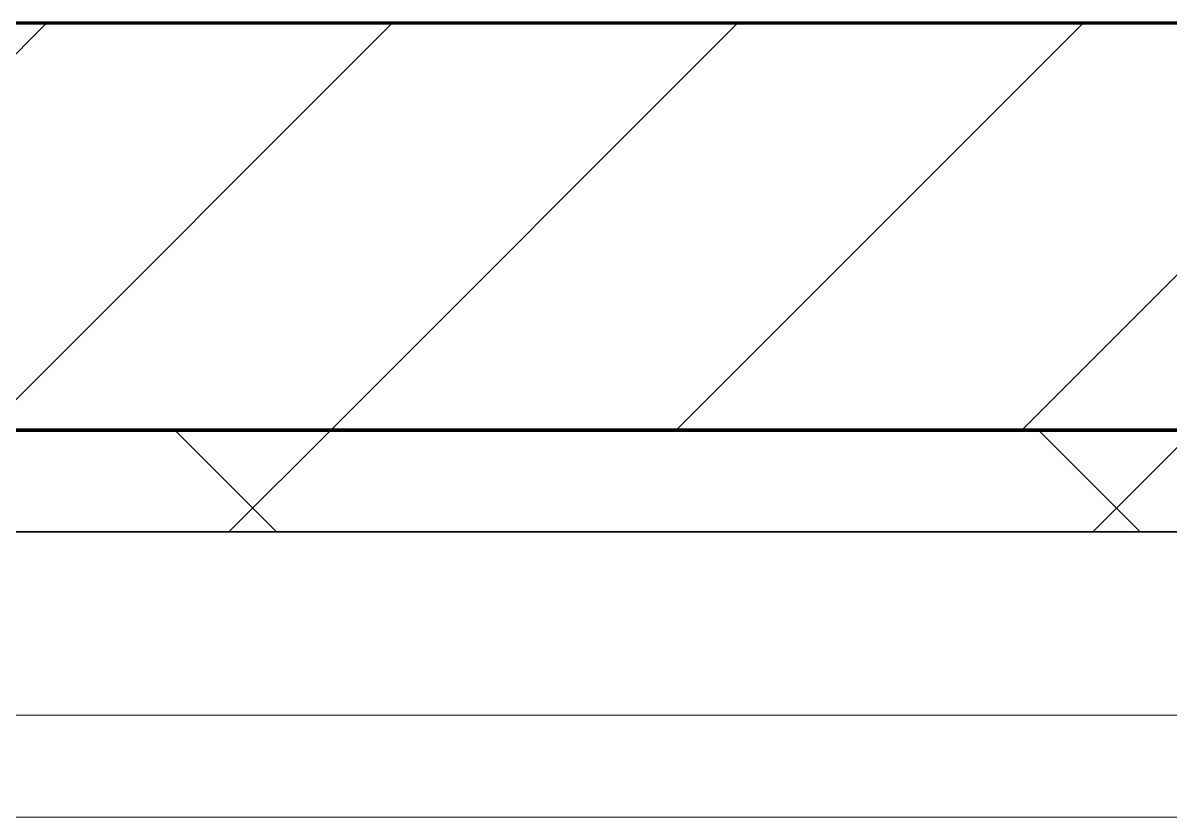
# Model space of a CAD drawing. Header units: millimetres. Extents: x -794868 to -715506, y -16735 to 22434.
# Drawn here: x -724119 to -723556, y 3879 to 4269 of the extents above; entities that cross this region are included whole.
import ezdxf

# ---------------------------------------------------------------- set-up
doc = ezdxf.new("R2010")
doc.units = ezdxf.units.MM
for name, color, linetype, lineweight in [('A-GLAZ-CURT', 2, 'Continuous', 9), ('A-WALL', 5, 'Continuous', 35), ('A-WALL-FNSH', 2, 'Continuous', 35), ('A-WALL-PATT', 1, 'Continuous', 35)]:
    doc.layers.add(name, color=color, linetype=linetype, lineweight=lineweight)

# ---------------------------------------------------------------- blocks, each defined once
blk = doc.blocks.new('System Panel - DPA-AR_Metal Ceiling Rectangular Panel-V13-4262-01 ENLARGED UPPER PLATFORM LEVEL - REFLECTED CEILING PLAN - SHEET 3')
at = {"layer": 'A-GLAZ-CURT'}
for p, q in [((-721907.37, 4019.02), (-724307.37, 4019.02)), ((-724307.37, 4019.02), (-721907.37, 4019.02)), ((-724307.37, 3929.03), (-721907.37, 3929.03)), ((-721907.37, 3929.03), (-724307.37, 3929.03))]:
    blk.add_line(p, q, dxfattribs=at)
blk = doc.blocks.new('System Panel - DPA-AR_Metal Ceiling Rectangular Panel-V22-4262-01 ENLARGED UPPER PLATFORM LEVEL - REFLECTED CEILING PLAN - SHEET 3')
at = {"layer": 'A-GLAZ-CURT'}
for p, q in [((-773182.37, 3879.03), (-775582.37, 3879.03)), ((-775582.37, 3879.03), (-773182.37, 3879.03))]:
    blk.add_line(p, q, dxfattribs=at)
blk = doc.blocks.new('PPLS-PP19_Custom Tile Pattern - Custom Tile Pattern-V78-4262-01 ENLARGED UPPER PLATFORM LEVEL - REFLECTED CEILING PLAN - SHEET 3')
at = {"layer": 'A-GLAZ-CURT'}
for p, q in [((-300, 0), (300, 0)), ((300, 0), (-300, 0)), ((195.99, 0), (213.31, 0)), ((213.31, 0), (195.99, 0)), ((230.06, 0), (300, 0)), ((-300, -50), (300, -50)), ((300, -50), (-300, -50))]:
    blk.add_line(p, q, dxfattribs=at)
at = {"layer": 'A-GLAZ-CURT', "flags": 128}
for points in [[(-125.17, 0), (-128.55, 0), (-134.16, 0), (-140.03, 0), (-145.5, 0), (-150.63, 0), (-155.53, 0), (-160.27, 0), (-164.95, 0), (-169.65, 0), (-174.47, 0), (-179.49, 0), (-184.81, 0), (-190.44, 0), (-196.37, 0), (-202.58, 0), (-209.04, 0), (-215.73, 0), (-222.63, 0), (-229.72, 0), (-236.97, 0), (-244.39, 0), (-251.96, 0), (-259.67, 0)], [(-259.45, 0), (-251.77, 0), (-244.2, 0), (-236.74, 0), (-229.36, 0), (-222.06, 0), (-214.83, 0), (-207.71, 0), (-200.76, 0), (-194.02, 0), (-187.54, 0), (-181.38, 0), (-175.58, 0), (-170.25, 0), (-165.64, 0), (-162.01, 0), (-159.53, 0), (-157.46, 0), (-154.52, 0), (-149.42, 0), (-141.84, 0), (-132.81, 0), (-126.08, 0)]]:
    blk.add_lwpolyline(points, dxfattribs=at)
at = {"layer": 'A-GLAZ-CURT'}
for points, knots in [([(-125.61, 0), (-128.62, 0), (-154.17, 0), (-202.69, 0), (-262.56, 0), (-294.48, 0), (-300, 0)], [-17411.007533, -17411.007533, -17411.007533, -17411.007533, -17136.203329, -15131.813646, -13729.592194, -13439.944408, -13439.944408, -13439.944408, -13439.944408]), ([(-192.01, 0), (-186.56, 0), (-160.56, 0), (-138.31, 0), (-124.91, 0)], [-3105.157906, -3105.157906, -3105.157906, -3105.157906, -2700.551212, -1108.984966, -1108.984966, -1108.984966, -1108.984966]), ([(-192, 0), (-189.87, 0), (-182.69, 0), (-169.02, 0), (-152.12, 0), (-136.84, 0), (-128.08, 0), (-125.44, 0), (-124.73, 0)], [-4856.26284, -4856.26284, -4856.26284, -4856.26284, -4739.070012, -4465.409639, -4149.119819, -3839.893365, -3647.167523, -3541.024987, -3541.024987, -3541.024987, -3541.024987]), ([(-118.78, 0), (-121.86, 0), (-126.28, 0), (-136.96, 0), (-147.46, 0), (-150.03, 0), (-150.57, 0)], [-5938.474035, -5938.474035, -5938.474035, -5938.474035, -5700.061948, -5508.838257, -5298.784692, -5196.16478, -5196.16478, -5196.16478, -5196.16478]), ([(-150.34, 0), (-150.07, 0), (-147.75, 0), (-142.76, 0), (-131.72, 0), (-125.75, 0)], [-4948.728362, -4948.728362, -4948.728362, -4948.728362, -4883.323924, -4440.880425, -4082.700899, -4082.700899, -4082.700899, -4082.700899]), ([(-26.75, 0), (-27.82, 0), (-36.18, 0), (-53.55, 0), (-78.2, 0), (-110.94, 0), (-130.52, 0), (-147.74, 0), (-149.07, 0)], [-8718.362214, -8718.362214, -8718.362214, -8718.362214, -8532.293389, -8073.216054, -7508.296369, -7004.680444, -6449.282163, -6277.220794, -6277.220794, -6277.220794, -6277.220794]), ([(-148.23, 0), (-146.94, 0), (-140.15, 0), (-137.28, 0), (-133.93, 0), (-128.78, 0), (-126.5, 0)], [-6162.058746, -6162.058746, -6162.058746, -6162.058746, -6017.569127, -5560.701257, -5364.112219, -5231.017328, -5231.017328, -5231.017328, -5231.017328]), ([(-124.73, 0), (-125.4, 0), (-129.93, 0), (-139.03, 0), (-146.11, 0), (-146.95, 0)], [-980.79905, -980.79905, -980.79905, -980.79905, -945.742622, -741.901385, -489.130243, -489.130243, -489.130243, -489.130243]), ([(-146.69, 0), (-146.59, 0), (-145.49, 0), (-135.69, 0), (-128.29, 0), (-125.15, 0)], [-420.34245, -420.34245, -420.34245, -420.34245, -406.956646, -290.263673, 0, 0, 0, 0]), ([(-134.15, 0), (-133.32, 0), (-131.16, 0), (-126.72, 0), (-124.72, 0)], [-7657.439573, -7657.439573, -7657.439573, -7657.439573, -7293.749979, -7072.125532, -7072.125532, -7072.125532, -7072.125532]), ([(-120.13, 0), (-120.14, 0), (-120.24, 0), (-121.3, 0), (-129.25, 0), (-133.82, 0)], [-2933.992132, -2933.992132, -2933.992132, -2933.992132, -2920.575025, -2840.280255, -2731.647847, -2731.647847, -2731.647847, -2731.647847]), ([(-113.43, 0), (-113.44, 0), (-113.96, 0), (-119.73, 0), (-125.43, 0), (-127.03, 0), (-127.41, 0)], [-328.499627, -328.499627, -328.499627, -328.499627, -282.672656, -98.539552, -24.539552, 0, 0, 0, 0]), ([(-126.5, 0), (-122.44, 0), (-108.71, 0), (-86.68, 0), (-66.49, 0), (-59.11, 0), (-57.64, 0)], [-5231.017328, -5231.017328, -5231.017328, -5231.017328, -4994.692869, -4542.524482, -4008.285538, -3860.98898, -3860.98898, -3860.98898, -3860.98898]), ([(-124.76, 0), (-124.67, 0), (-121.72, 0), (-113.01, 0), (-98.9, 0), (-85.29, 0), (-71.67, 0), (-65.93, 0), (-65.07, 0)], [-3350.288572, -3350.288572, -3350.288572, -3350.288572, -3342.215224, -3074.362186, -2902.289527, -2605.247022, -2322.099534, -2241.8264, -2241.8264, -2241.8264, -2241.8264]), ([(-124.75, 0), (-124.61, 0), (-120, 0), (-107.3, 0), (-90.42, 0), (-75.26, 0), (-68.41, 0), (-65.12, 0), (-63.63, 0)], [-4063.061476, -4063.061476, -4063.061476, -4063.061476, -4054.690705, -3793.097032, -3402.597032, -3144.956779, -3050.982048, -2969.237017, -2969.237017, -2969.237017, -2969.237017]), ([(-86.16, 0), (-91.37, 0), (-103.51, 0), (-117.23, 0), (-124.71, 0)], [-1681.3698, -1681.3698, -1681.3698, -1681.3698, -1374.161226, -981.210485, -981.210485, -981.210485, -981.210485]), ([(-124.7, 0), (-123.87, 0), (-118.6, 0), (-110.8, 0), (-99.5, 0), (-91.46, 0)], [-1100.783364, -1100.783364, -1100.783364, -1100.783364, -1002.059161, -460.363443, 0, 0, 0, 0]), ([(-72.93, 0), (-75.51, 0), (-89.36, 0), (-108.39, 0), (-124.7, 0)], [-19442.345229, -19442.345229, -19442.345229, -19442.345229, -18935.241197, -17438.762136, -17438.762136, -17438.762136, -17438.762136]), ([(-124.7, 0), (-124.36, 0), (-123.79, 0), (-123.43, 0), (-123.28, 0)], [-3539.565274, -3539.565274, -3539.565274, -3539.565274, -3488.92562, -3439.852845, -3439.852845, -3439.852845, -3439.852845]), ([(-124.62, 0), (-122.54, 0), (-113.72, 0), (-92.04, 0), (-74.02, 0), (-62.74, 0), (-60.36, 0), (-59.97, 0)], [-7068.405759, -7068.405759, -7068.405759, -7068.405759, -6839.55839, -6236.997189, -5713.340575, -5140.470607, -5006.787413, -5006.787413, -5006.787413, -5006.787413]), ([(-122.08, 0), (-122.01, 0), (-121.69, 0), (-121.2, 0), (-120.88, 0)], [-3136.336417, -3136.336417, -3136.336417, -3136.336417, -3110.304437, -3035.164275, -3035.164275, -3035.164275, -3035.164275]), ([(-36.33, 0), (-36.43, 0), (-37.27, 0), (-45.02, 0), (-46.13, 0), (-60.59, 0), (-81.23, 0), (-99.51, 0), (-114.02, 0), (-117.28, 0), (-118.78, 0)], [-1855.773136, -1855.773136, -1855.773136, -1855.773136, -1810.870157, -1672.078046, -1405.135169, -1060.00838, -740.068933, -229.489605, -116.330425, 0, 0, 0, 0]), ([(-117.74, 0), (-117.19, 0), (-114.78, 0), (-113.43, 0), (-113.43, 0)], [-821.249067, -821.249067, -821.249067, -821.249067, -394.672656, -330.879064, -330.879064, -330.879064, -330.879064]), ([(-57.16, 0), (-58.3, 0), (-66.22, 0), (-85.2, 0), (-107.61, 0), (-116.56, 0), (-117.56, 0)], [-2956.49664, -2956.49664, -2956.49664, -2956.49664, -2842.901703, -2193.204658, -1433.981041, -985.49888, -985.49888, -985.49888, -985.49888]), ([(-115.82, 0), (-114.96, 0), (-110.41, 0), (-96.78, 0), (-77.63, 0), (-64.39, 0), (-56.83, 0)], [-5724.064692, -5724.064692, -5724.064692, -5724.064692, -5430.283136, -5103.229623, -4799.173296, -4403.219825, -4403.219825, -4403.219825, -4403.219825]), ([(9.32, 0), (9.08, 0), (7.65, 0), (2.57, 0), (-12.23, 0), (-25.64, 0), (-40, 0), (-56.24, 0), (-75.59, 0), (-94, 0), (-112.01, 0), (-114.94, 0), (-115.63, 0)], [-2922.926651, -2922.926651, -2922.926651, -2922.926651, -2882.788014, -2720.818881, -2518.50168, -2125.455881, -1792.521578, -1466.981642, -1208.454564, -789.402658, -501.969187, -243.577221, -243.577221, -243.577221, -243.577221]), ([(-91.46, 0), (-90.09, 0), (-84.7, 0), (-77.43, 0), (-72.73, 0), (-72.64, 0), (-72.64, 0)], [-19832.387487, -19832.387487, -19832.387487, -19832.387487, -19753.885894, -19541.04734, -19478.625389, -19471.062469, -19471.062469, -19471.062469, -19471.062469]), ([(-63.96, 0), (-64.13, 0), (-72.5, 0), (-80.63, 0), (-86.16, 0)], [-2171.769325, -2171.769325, -2171.769325, -2171.769325, -2007.031671, -1681.3698, -1681.3698, -1681.3698, -1681.3698]), ([(-29.03, 0), (-33.97, 0), (-43.74, 0), (-56.37, 0), (-71.66, 0), (-77.83, 0), (-82.66, 0), (-83.28, 0), (-83.28, 0)], [-2680.714891, -2680.714891, -2680.714891, -2680.714891, -2413.671296, -2161.752162, -2006.592567, -1646.621388, -1424.436217, -1393.971743, -1393.971743, -1393.971743, -1393.971743]), ([(-83.28, 0), (-83.28, 0), (-82.91, 0), (-76.14, 0), (-66.88, 0), (-60.09, 0), (-56.83, 0)], [-1393.4169, -1393.4169, -1393.4169, -1393.4169, -1353.722004, -1274.333717, -1073.56893, -859.880317, -859.880317, -859.880317, -859.880317]), ([(-66.39, 0), (-66.39, 0), (-63.63, 0), (-53.63, 0), (-34.42, 0), (-29.82, 0), (-29.19, 0)], [-2493.31794, -2493.31794, -2493.31794, -2493.31794, -2315.303971, -1809.437387, -963.711516, -666.19313, -666.19313, -666.19313, -666.19313]), ([(31.18, 0), (25.97, 0), (11.99, 0), (-16.92, 0), (-47.42, 0), (-65.77, 0), (-66.37, 0), (-66.38, 0)], [-4496.803627, -4496.803627, -4496.803627, -4496.803627, -4222.080604, -3745.412743, -2981.410125, -2542.574734, -2498.224237, -2498.224237, -2498.224237, -2498.224237]), ([(-63.63, 0), (-61.49, 0), (-59.33, 0), (-57.93, 0), (-57.86, 0)], [-2969.237017, -2969.237017, -2969.237017, -2969.237017, -2851.217951, -2845.518808, -2845.518808, -2845.518808, -2845.518808]), ([(-57, 0), (-56.14, 0), (-54.01, 0), (-46.33, 0), (-42.62, 0), (-41.76, 0)], [-4669.314285, -4669.314285, -4669.314285, -4669.314285, -4469.85053, -4321.566175, -4270.495146, -4270.495146, -4270.495146, -4270.495146]), ([(-36.62, 0), (-36.62, 0), (-40.35, 0), (-43.92, 0), (-51.14, 0), (-56.81, 0)], [-4069.478503, -4069.478503, -4069.478503, -4069.478503, -3858.647035, -3538.256648, -2967.945363, -2967.945363, -2967.945363, -2967.945363]), ([(-56.79, 0), (-56.13, 0), (-53.6, 0), (-45.2, 0), (-40.79, 0), (-40.46, 0), (-40.44, 0)], [-2809.114927, -2809.114927, -2809.114927, -2809.114927, -2734.127174, -2474.780881, -2410.990208, -2350.645972, -2350.645972, -2350.645972, -2350.645972]), ([(-56.79, 0), (-55.43, 0), (-52.9, 0), (-48.53, 0), (-30.79, 0), (-18.03, 0), (8.61, 0), (15.02, 0), (22.91, 0), (31, 0), (39.04, 0), (51.19, 0), (58.74, 0), (61.34, 0), (61.45, 0)], [-3831.956657, -3831.956657, -3831.956657, -3831.956657, -3689.699207, -3546.54457, -3315.260113, -2864.387349, -2439.246196, -2084.094819, -1956.422387, -1818.904206, -1645.594513, -1443.202566, -1228.752106, -1120.932285, -1120.932285, -1120.932285, -1120.932285]), ([(-56.73, 0), (-53.59, 0), (-45.6, 0), (-36.49, 0), (-33.57, 0), (-29.94, 0), (-28.57, 0)], [-857.828765, -857.828765, -857.828765, -857.828765, -651.549973, -296.515819, -83.513472, 0, 0, 0, 0]), ([(-55.76, 0), (-49.67, 0), (-34.38, 0), (-12.78, 0), (4.23, 0), (9.64, 0), (10.14, 0), (10.18, 0)], [-4384.389977, -4384.389977, -4384.389977, -4384.389977, -4065.652676, -3589.737505, -3285.047089, -3066.359526, -3044.715262, -3044.715262, -3044.715262, -3044.715262]), ([(-51.83, 0), (-51.83, 0), (-51.78, 0), (-47.4, 0), (-46.01, 0), (-40.22, 0), (-36.78, 0)], [-632.814994, -632.814994, -632.814994, -632.814994, -627.965721, -508.377888, -260.442412, 0, 0, 0, 0]), ([(76.63, 0), (74.8, 0), (67.65, 0), (53.52, 0), (37, 0), (24.07, 0), (12.82, 0), (-2.9, 0), (-20.62, 0), (-32.81, 0), (-44.85, 0), (-51.43, 0), (-51.79, 0)], [-3095.572228, -3095.572228, -3095.572228, -3095.572228, -2950.589685, -2634.532728, -2313.748533, -2106.613311, -1925.670641, -1617.263037, -1290.787923, -1039.307308, -819.71621, -644.910881, -644.910881, -644.910881, -644.910881]), ([(-41.76, 0), (-39.9, 0), (-37.72, 0), (-36.92, 0), (-36.77, 0)], [-4270.495146, -4270.495146, -4270.495146, -4270.495146, -4161.040818, -4106.245333, -4106.245333, -4106.245333, -4106.245333]), ([(-36.78, 0), (-32.43, 0), (-19.22, 0), (8.83, 0), (43.36, 0), (68.34, 0), (77.66, 0), (78.96, 0)], [-6191.144455, -6191.144455, -6191.144455, -6191.144455, -5862.463379, -5340.621928, -4573.028122, -4094.177415, -4007.080784, -4007.080784, -4007.080784, -4007.080784]), ([(-36.29, 0), (-36.29, 0), (-34.66, 0), (-28.88, 0), (-26.95, 0), (-26.54, 0)], [-9150.272121, -9150.272121, -9150.272121, -9150.272121, -9057.163041, -8919.836787, -8834.607043, -8834.607043, -8834.607043, -8834.607043]), ([(30.82, 0), (29.27, 0), (20.14, 0), (3.54, 0), (-16.58, 0), (-34.76, 0), (-36.04, 0)], [-10462.034656, -10462.034656, -10462.034656, -10462.034656, -10363.088938, -9884.23066, -9424.652049, -9182.880979, -9182.880979, -9182.880979, -9182.880979]), ([(-33.34, 0), (-33.34, 0), (-32.93, 0), (-31.16, 0), (-30.52, 0)], [-2415.024266, -2415.024266, -2415.024266, -2415.024266, -2357.633367, -2323.618664, -2323.618664, -2323.618664, -2323.618664]), ([(9.89, 0), (6.93, 0), (-2.75, 0), (-17.84, 0), (-30.57, 0), (-31.82, 0), (-32, 0)], [-3485.427997, -3485.427997, -3485.427997, -3485.427997, -3333.063701, -2994.501669, -2698.150104, -2614.070998, -2614.070998, -2614.070998, -2614.070998]), ([(-30.76, 0), (-30.73, 0), (-29.99, 0), (-23.47, 0), (-15.75, 0), (-15.19, 0)], [-54176.191683, -54176.191683, -54176.191683, -54176.191683, -54157.274271, -53749.15266, -53717.791567, -53717.791567, -53717.791567, -53717.791567]), ([(-30.52, 0), (-27.11, 0), (-17.83, 0), (-1.67, 0), (8.47, 0), (11.06, 0)], [-2323.618664, -2323.618664, -2323.618664, -2323.618664, -2142.497158, -1716.209403, -1565.626934, -1565.626934, -1565.626934, -1565.626934]), ([(-13, 0), (-14.35, 0), (-17.68, 0), (-25.97, 0), (-29.52, 0), (-30.21, 0)], [-55207.591944, -55207.591944, -55207.591944, -55207.591944, -54789.006179, -54461.685999, -54290.791712, -54290.791712, -54290.791712, -54290.791712]), ([(8.33, 0), (8.19, 0), (7.18, 0), (0.32, 0), (-13.89, 0), (-24.92, 0), (-29.03, 0)], [-3574.286521, -3574.286521, -3574.286521, -3574.286521, -3526.962355, -3285.499107, -2903.012179, -2680.714891, -2680.714891, -2680.714891, -2680.714891]), ([(-28.98, 0), (-28.66, 0), (-27.39, 0), (-24.45, 0), (-22.56, 0)], [-166.548282, -166.548282, -166.548282, -166.548282, -102.06493, 0, 0, 0, 0]), ([(-28.57, 0), (-26.93, 0), (-20.29, 0), (-11.45, 0), (0.65, 0), (7.8, 0), (10.05, 0)], [-5361.429781, -5361.429781, -5361.429781, -5361.429781, -5261.36855, -5050.479954, -4785.90057, -4666.429624, -4666.429624, -4666.429624, -4666.429624]), ([(-22.56, 0), (-20.27, 0), (-17.03, 0), (-11.36, 0), (-7.66, 0), (-6.6, 0), (-6.44, 0)], [-56468.192263, -56468.192263, -56468.192263, -56468.192263, -56344.022017, -56303.229861, -56166.290093, -56124.392176, -56124.392176, -56124.392176, -56124.392176]), ([(-15.19, 0), (-13.07, 0), (7.48, 0), (42.82, 0), (88.72, 0), (120.63, 0), (138.28, 0), (138.53, 0)], [-461.142613, -461.142613, -461.142613, -461.142613, -429.606584, -390.253598, -346.313304, -291.370682, -290.5735, -290.5735, -290.5735, -290.5735]), ([(-6.54, 0), (-6.73, 0), (-7.2, 0), (-7.6, 0), (-7.79, 0)], [-56009.792147, -56009.792147, -56009.792147, -56009.792147, -55949.290093, -55895.192118, -55895.192118, -55895.192118, -55895.192118]), ([(-2.63, 0), (-2.47, 0), (-1.22, 0), (3.81, 0), (9.06, 0), (10.05, 0)], [-226.825321, -226.825321, -226.825321, -226.825321, -220.269177, -206.416616, -203.360633, -203.360633, -203.360633, -203.360633]), ([(11.03, 0), (6.41, 0), (1.93, 0), (-1.67, 0), (-2.25, 0)], [-273.486885, -273.486885, -273.486885, -273.486885, -246.234814, -234.646884, -234.646884, -234.646884, -234.646884]), ([(11.01, 0), (12.37, 0), (17.39, 0), (22.54, 0), (24.49, 0)], [-202.376447, -202.376447, -202.376447, -202.376447, -198.214427, -187.717507, -187.717507, -187.717507, -187.717507]), ([(11.03, 0), (12.02, 0), (15.9, 0), (21.24, 0), (24.62, 0), (24.72, 0), (24.72, 0)], [-4649.13725, -4649.13725, -4649.13725, -4649.13725, -4596.498881, -4445.288762, -4384.376941, -4376.041937, -4376.041937, -4376.041937, -4376.041937]), ([(70.61, 0), (66.16, 0), (55.8, 0), (39.61, 0), (27.32, 0), (16.12, 0), (11.05, 0)], [-4647.237329, -4647.237329, -4647.237329, -4647.237329, -4326.416877, -4098.545751, -3766.694881, -3505.390721, -3505.390721, -3505.390721, -3505.390721]), ([(78.92, 0), (71.95, 0), (57.35, 0), (35.84, 0), (19.82, 0), (13.23, 0), (11.17, 0)], [-351.007492, -351.007492, -351.007492, -351.007492, -330.153101, -307.516438, -285.83788, -273.754698, -273.754698, -273.754698, -273.754698]), ([(24.69, 0), (24.54, 0), (20.99, 0), (16.4, 0), (12.55, 0), (11.19, 0)], [-4368.572414, -4368.572414, -4368.572414, -4368.572414, -4306.476363, -4080.000647, -3872.143731, -3872.143731, -3872.143731, -3872.143731]), ([(11.91, 0), (17.75, 0), (25.21, 0), (37.44, 0), (45.92, 0), (57.76, 0), (64.47, 0), (72.74, 0), (75.22, 0), (76.03, 0), (76.21, 0)], [-1549.07911, -1549.07911, -1549.07911, -1549.07911, -1206.526904, -1089.329421, -901.315459, -753.071572, -495.328968, -421.953223, -334.951786, -290.452333, -290.452333, -290.452333, -290.452333]), ([(18.16, 0), (19.15, 0), (24.25, 0), (25.66, 0), (26.12, 0)], [-5700.113719, -5700.113719, -5700.113719, -5700.113719, -5554.232259, -5302.431367, -5302.431367, -5302.431367, -5302.431367]), ([(78.52, 0), (76.95, 0), (72.29, 0), (62.26, 0), (51.85, 0), (43.81, 0), (29.53, 0), (20.67, 0), (18.85, 0), (18.16, 0)], [-7033.519254, -7033.519254, -7033.519254, -7033.519254, -6924.452779, -6738.82075, -6548.303034, -6314.283804, -6135.05769, -5972.647715, -5832.674503, -5832.674503, -5832.674503, -5832.674503]), ([(27.44, 0), (27.9, 0), (29.54, 0), (38.07, 0), (53.39, 0), (70.02, 0), (77.08, 0), (78.48, 0)], [-5037.309798, -5037.309798, -5037.309798, -5037.309798, -4887.603822, -4705.298446, -4353.683244, -3960.84581, -3844.262741, -3844.262741, -3844.262741, -3844.262741]), ([(27.89, 0), (29.09, 0), (33.4, 0), (48.37, 0), (64.04, 0), (74.64, 0), (78.1, 0)], [-147.777612, -147.777612, -147.777612, -147.777612, -135.792042, -118.513713, -97.899267, -87.867769, -87.867769, -87.867769, -87.867769]), ([(53.18, 0), (53.06, 0), (52.22, 0), (44.99, 0), (36.46, 0), (30.82, 0)], [-622.740158, -622.740158, -622.740158, -622.740158, -566.066452, -360.610861, 0, 0, 0, 0]), ([(136.44, 0), (121.66, 0), (86.93, 0), (51.16, 0), (31.18, 0)], [-106.750556, -106.750556, -106.750556, -106.750556, -59.610984, 0, 0, 0, 0]), ([(146.31, 0), (144.65, 0), (133.85, 0), (109.77, 0), (76.86, 0), (57.82, 0), (46.51, 0), (41.18, 0), (36.02, 0), (35.54, 0), (35.54, 0)], [-469.576156, -469.576156, -469.576156, -469.576156, -458.593899, -401.860199, -357.622665, -341.267687, -334.000314, -326.15566, -319.318397, -317.489778, -317.489778, -317.489778, -317.489778]), ([(36.29, 0), (37.77, 0), (48.82, 0), (61.29, 0), (72.71, 0), (78.92, 0)], [-314.598523, -314.598523, -314.598523, -314.598523, -305.899624, -287.17622, -263.794488, -263.794488, -263.794488, -263.794488]), ([(61.47, 0), (61.47, 0), (61.21, 0), (54.61, 0), (53.71, 0), (53.56, 0)], [-1113.311073, -1113.311073, -1113.311073, -1113.311073, -1096.402191, -891.204116, -747.28819, -747.28819, -747.28819, -747.28819]), ([(76.22, 0), (75.58, 0), (73.64, 0), (71.05, 0), (70.61, 0)], [-193.634889, -193.634889, -193.634889, -193.634889, -31.537676, 0, 0, 0, 0]), ([(78.92, 0), (86.95, 0), (103.33, 0), (116.36, 0), (128.63, 0), (128.95, 0)], [-87.068725, -87.068725, -87.068725, -87.068725, -63.759246, -39.050993, -35.895543, -35.895543, -35.895543, -35.895543]), ([(114.39, 0), (114.2, 0), (112.08, 0), (105.42, 0), (92.38, 0), (86.6, 0), (80.25, 0), (78.95, 0)], [-8148.58938, -8148.58938, -8148.58938, -8148.58938, -8105.191388, -7723.759874, -7531.75727, -7135.649961, -7043.562677, -7043.562677, -7043.562677, -7043.562677]), ([(79.01, 0), (79.83, 0), (84.96, 0), (86.01, 0), (92.51, 0), (94.33, 0)], [-3829.31926, -3829.31926, -3829.31926, -3829.31926, -3759.045785, -3336.541051, -2783.776468, -2783.776468, -2783.776468, -2783.776468]), ([(79.6, 0), (83.17, 0), (101.04, 0), (124.45, 0), (132.42, 0), (134.6, 0)], [-262.939312, -262.939312, -262.939312, -262.939312, -249.500363, -194.761443, -152.241002, -152.241002, -152.241002, -152.241002]), ([(103.09, 0), (101.08, 0), (93.42, 0), (85.62, 0), (79.89, 0)], [-375.435014, -375.435014, -375.435014, -375.435014, -369.147452, -351.970326, -351.970326, -351.970326, -351.970326]), ([(94.4, 0), (94.4, 0), (94.64, 0), (99.11, 0), (108.97, 0), (120.79, 0), (139.94, 0), (163.31, 0), (185.23, 0), (193.62, 0), (194.69, 0), (194.79, 0)], [-2348.345796, -2348.345796, -2348.345796, -2348.345796, -2310.419338, -2233.599744, -2052.234781, -1843.028543, -1530.39897, -1095.004608, -529.74427, -295.064701, -265.121568, -265.121568, -265.121568, -265.121568]), ([(129.02, 0), (129.02, 0), (124.41, 0), (122.35, 0), (114.96, 0), (108.04, 0), (103.09, 0)], [-35.386604, -35.386604, -35.386604, -35.386604, -31.430235, -22.807238, -15.488593, 0, 0, 0, 0]), ([(146.23, 0), (144.78, 0), (140.7, 0), (134.04, 0), (126.24, 0), (118.6, 0), (114.23, 0), (111.98, 0), (105.66, 0), (105.23, 0), (105.23, 0)], [-9949.856506, -9949.856506, -9949.856506, -9949.856506, -9847.788484, -9677.714971, -9567.007022, -9453.21225, -9220.200448, -9012.77275, -8966.157302, -8929.495943, -8929.495943, -8929.495943, -8929.495943]), ([(105.26, 0), (105.52, 0), (111.01, 0), (112.65, 0), (113.59, 0)], [-8920.561005, -8920.561005, -8920.561005, -8920.561005, -8814.835624, -8577.462505, -8577.462505, -8577.462505, -8577.462505]), ([(128.58, 0), (128.8, 0), (130.16, 0), (139.26, 0), (152.67, 0), (161.24, 0), (162.19, 0), (162.75, 0)], [-633.326174, -633.326174, -633.326174, -633.326174, -627.736123, -618.981161, -602.094757, -592.980799, -581.414464, -581.414464, -581.414464, -581.414464]), ([(137.1, 0), (136, 0), (133.64, 0), (129.87, 0), (129.11, 0)], [-670.405967, -670.405967, -670.405967, -670.405967, -651.020627, -640.742133, -640.742133, -640.742133, -640.742133]), ([(168.37, 0), (167.68, 0), (163.21, 0), (155.77, 0), (146.81, 0)], [-543.375029, -543.375029, -543.375029, -543.375029, -530.793311, -470.699429, -470.699429, -470.699429, -470.699429]), ([(157.9, 0), (156.77, 0), (153, 0), (148.7, 0), (146.82, 0)], [-10292.955006, -10292.955006, -10292.955006, -10292.955006, -10098.273015, -9963.830877, -9963.830877, -9963.830877, -9963.830877]), ([(193.8, 0), (193.33, 0), (190.11, 0), (183.13, 0), (171, 0), (161.95, 0), (161.28, 0), (158.35, 0), (157.85, 0), (157.77, 0)], [-11665.349007, -11665.349007, -11665.349007, -11665.349007, -11565.880756, -11105.624034, -10839.086983, -10768.332124, -10666.779182, -10580.760289, -10550.278881, -10550.278881, -10550.278881, -10550.278881]), ([(300, 0), (286.53, 0), (254.22, 0), (207.11, 0), (177.41, 0), (159.34, 0), (158.33, 0), (158.3, 0)], [-285.253232, -285.253232, -285.253232, -285.253232, -244.693688, -187.987675, -143.776725, -129.632772, -123.352749, -123.352749, -123.352749, -123.352749]), ([(159.07, 0), (159.13, 0), (160.84, 0), (165.21, 0), (174.15, 0), (185.98, 0), (208.82, 0), (219.42, 0), (230.06, 0)], [-115.643202, -115.643202, -115.643202, -115.643202, -114.681583, -87.660824, -65.295536, -41.623857, -24.459831, 0, 0, 0, 0]), ([(162.75, 0), (165.4, 0), (170.91, 0), (172.61, 0), (172.61, 0)], [-111.264224, -111.264224, -111.264224, -111.264224, -56.742688, -19.085662, -19.085662, -19.085662, -19.085662]), ([(247.1, 0), (246.76, 0), (245.04, 0), (238.34, 0), (226.56, 0), (221.1, 0), (200.27, 0), (182.99, 0), (174.27, 0), (169.67, 0), (168.99, 0)], [-9649.085549, -9649.085549, -9649.085549, -9649.085549, -9581.591397, -9406.094246, -9221.510254, -9016.44624, -8717.832359, -8253.978395, -8152.463617, -8069.855175, -8069.855175, -8069.855175, -8069.855175]), ([(215.22, 0), (214.62, 0), (210.55, 0), (203.98, 0), (187.54, 0), (175.3, 0), (169.49, 0)], [-203.825446, -203.825446, -203.825446, -203.825446, -198.527383, -184.406837, -162.427601, -142.916156, -142.916156, -142.916156, -142.916156]), ([(171.51, 0), (176.48, 0), (193.23, 0), (201.73, 0), (208.81, 0), (213.9, 0), (241.96, 0), (266.73, 0), (281.71, 0), (291.71, 0), (296.52, 0), (297.86, 0), (298.09, 0)], [-7971.819559, -7971.819559, -7971.819559, -7971.819559, -7784.112253, -7606.717214, -7289.299508, -7042.621073, -6582.165592, -6068.460911, -5766.029927, -5566.724884, -5280.360606, -5199.253518, -5199.253518, -5199.253518, -5199.253518]), ([(172.07, 0), (177.66, 0), (187.87, 0), (201.08, 0), (207.47, 0), (213.96, 0), (215.11, 0)], [-255.364076, -255.364076, -255.364076, -255.364076, -237.955587, -223.92608, -215.862851, -208.75215, -208.75215, -208.75215, -208.75215]), ([(300, 0), (288.22, 0), (262, 0), (230.43, 0), (219.94, 0), (219.02, 0)], [-12528.858583, -12528.858583, -12528.858583, -12528.858583, -11905.454923, -11162.864862, -10856.732305, -10856.732305, -10856.732305, -10856.732305]), ([(219.9, 0), (220.86, 0), (227.84, 0), (242.06, 0), (246.54, 0), (246.96, 0)], [-10670.940496, -10670.940496, -10670.940496, -10670.940496, -10511.382485, -9925.173265, -9834.877357, -9834.877357, -9834.877357, -9834.877357]), ([(284.76, 0), (284.76, 0), (285.09, 0), (287.47, 0), (293.59, 0), (297.76, 0), (300, 0)], [-4110.630118, -4110.630118, -4110.630118, -4110.630118, -4053.389046, -3959.664717, -3862.421465, -3746.95702, -3746.95702, -3746.95702, -3746.95702]), ([(297.38, 0), (295.84, 0), (291.62, 0), (285.38, 0), (284.87, 0)], [-4803.172655, -4803.172655, -4803.172655, -4803.172655, -4358.271401, -4143.037883, -4143.037883, -4143.037883, -4143.037883])]:
    blk.add_open_spline(points, degree=3, knots=knots, dxfattribs=at)
for points in [[(-58.83, 0), (-58.45, 0), (-58.05, 0), (-57.51, 0)], [(-39.84, 0), (-39.08, 0), (-38.11, 0), (-37.36, 0)], [(11.01, 0), (10.44, 0), (9.97, 0), (9.63, 0)], [(24.49, 0), (25.23, 0), (25.72, 0), (26.04, 0)], [(80.35, 0), (79.57, 0), (78.27, 0), (76.63, 0)], [(79.34, 0), (81.22, 0), (82.78, 0), (83.66, 0)], [(84.06, 0), (83.48, 0), (82.41, 0), (81.72, 0)], [(168.74, 0), (168.74, 0), (169.81, 0), (171.51, 0)], [(195.11, 0), (194.91, 0), (194.44, 0), (193.8, 0)]]:
    blk.add_open_spline(points, degree=3, dxfattribs=at)
blk = doc.blocks.new('PPLS-PP19_Custom Tile Pattern - Custom Tile Pattern-V79-4262-01 ENLARGED UPPER PLATFORM LEVEL - REFLECTED CEILING PLAN - SHEET 3')
at = {"layer": 'A-GLAZ-CURT'}
for p, q in [((-300, 0), (300, 0)), ((300, 0), (-300, 0)), ((-293.07, 0), (-275.75, 0)), ((-275.75, 0), (-293.07, 0)), ((-222.32, 0), (-205, 0)), ((-205, 0), (-222.32, 0)), ((-300, -50), (300, -50)), ((300, -50), (-300, -50))]:
    blk.add_line(p, q, dxfattribs=at)
at = {"layer": 'A-GLAZ-CURT', "flags": 128}
for points in [[(-300, 0), (-291.56, 0), (-283.3, 0), (-275.2, 0), (-267.26, 0), (-259.45, 0), (-251.77, 0), (-244.2, 0), (-236.74, 0), (-229.36, 0), (-222.06, 0), (-214.83, 0), (-207.71, 0), (-200.76, 0), (-194.02, 0), (-187.54, 0), (-181.69, 0)], [(-160.27, 0), (-164.95, 0), (-169.65, 0), (-174.47, 0), (-179.49, 0), (-184.81, 0), (-190.44, 0), (-196.37, 0), (-202.58, 0), (-209.04, 0), (-215.73, 0), (-222.63, 0), (-229.72, 0), (-236.97, 0), (-244.39, 0), (-251.96, 0), (-259.67, 0), (-267.51, 0), (-275.48, 0), (-283.55, 0), (-291.73, 0), (-300, 0)], [(-181.38, 0), (-175.58, 0), (-170.25, 0), (-165.64, 0), (-162.01, 0), (-159.53, 0), (-157.46, 0), (-154.52, 0), (-149.42, 0), (-141.84, 0), (-132.81, 0), (-126.08, 0)]]:
    blk.add_lwpolyline(points, dxfattribs=at)
at = {"layer": 'A-GLAZ-CURT'}
for points, knots in [([(-300, 0), (-284.65, 0), (-236.57, 0), (-174.61, 0), (-132.22, 0), (-117.04, 0), (-114.32, 0)], [-5323.127839, -5323.127839, -5323.127839, -5323.127839, -4502.809032, -2700.551212, -1002.059161, -665.39098, -665.39098, -665.39098, -665.39098]), ([(-113.82, 0), (-120.42, 0), (-149.28, 0), (-202.69, 0), (-262.56, 0), (-294.48, 0), (-300, 0)], [-17782.025998, -17782.025998, -17782.025998, -17782.025998, -17136.203329, -15131.813646, -13729.592194, -13439.944408, -13439.944408, -13439.944408, -13439.944408]), ([(-137.88, 0), (-140.56, 0), (-147.66, 0), (-147.69, 0), (-158.72, 0), (-174.02, 0), (-185.59, 0), (-209.77, 0), (-232.01, 0), (-255.22, 0), (-262.59, 0), (-264.9, 0), (-265.4, 0)], [-3187.727384, -3187.727384, -3187.727384, -3187.727384, -2919.378265, -2477.344047, -2237.412286, -2029.680487, -1755.085331, -1400.429864, -858.079193, -543.655514, -208.940337, 0, 0, 0, 0]), ([(-258.6, 0), (-257.91, 0), (-254.26, 0), (-241.25, 0), (-225.99, 0), (-213.1, 0), (-200.2, 0), (-190.34, 0), (-183.44, 0), (-181.92, 0)], [-5722.54675, -5722.54675, -5722.54675, -5722.54675, -5657.471696, -5413.335975, -5017.494783, -4832.723979, -4666.091899, -4349.945572, -4263.105297, -4263.105297, -4263.105297, -4263.105297]), ([(-181.7, 0), (-186.9, 0), (-200.61, 0), (-216.65, 0), (-231.26, 0), (-233.46, 0), (-234, 0)], [-1701.681981, -1701.681981, -1701.681981, -1701.681981, -1422.553702, -978.033455, -846.069444, -682.911962, -682.911962, -682.911962, -682.911962]), ([(-233.49, 0), (-233.44, 0), (-232.38, 0), (-230.74, 0), (-225.3, 0), (-223.63, 0)], [-455.274641, -455.274641, -455.274641, -455.274641, -440.605512, -119.536984, 0, 0, 0, 0]), ([(-223.63, 0), (-219.39, 0), (-206.17, 0), (-192.21, 0), (-182.99, 0), (-181.71, 0)], [-5463.295695, -5463.295695, -5463.295695, -5463.295695, -5161.076232, -4739.070012, -4671.328976, -4671.328976, -4671.328976, -4671.328976]), ([(-181.7, 0), (-177.19, 0), (-169.43, 0), (-158.7, 0), (-157.22, 0)], [-4258.881231, -4258.881231, -4258.881231, -4258.881231, -4000.813434, -3840.635403, -3840.635403, -3840.635403, -3840.635403]), ([(-133.82, 0), (-135.51, 0), (-137.8, 0), (-149.31, 0), (-162.01, 0), (-172.8, 0), (-180.34, 0), (-181.38, 0)], [-2731.647847, -2731.647847, -2731.647847, -2731.647847, -2418.507304, -2308.929706, -2113.765672, -1763.376603, -1707.279905, -1707.279905, -1707.279905, -1707.279905]), ([(-180.72, 0), (-177.14, 0), (-167.42, 0), (-152.12, 0), (-136.84, 0), (-127.33, 0), (-124.19, 0), (-123.43, 0), (-123.28, 0)], [-4653.918555, -4653.918555, -4653.918555, -4653.918555, -4465.409639, -4149.119819, -3839.893365, -3647.167523, -3488.92562, -3439.852845, -3439.852845, -3439.852845, -3439.852845])]:
    blk.add_open_spline(points, degree=3, knots=knots, dxfattribs=at)
blk = doc.blocks.new('*U685')
at = {"layer": 'A-GLAZ-CURT', "rotation": 180}
for name, p in [('PPLS-PP19_Custom Tile Pattern - Custom Tile Pattern-V79-4262-01 ENLARGED UPPER PLATFORM LEVEL - REFLECTED CEILING PLAN - SHEET 3', (20400, 440)), ('PPLS-PP19_Custom Tile Pattern - Custom Tile Pattern-V78-4262-01 ENLARGED UPPER PLATFORM LEVEL - REFLECTED CEILING PLAN - SHEET 3', (21000, 440))]:
    blk.add_blockref(name, p, dxfattribs=at)
at = {"layer": 'A-GLAZ-CURT'}
for name, p in [('System Panel - DPA-AR_Metal Ceiling Rectangular Panel-V13-4262-01 ENLARGED UPPER PLATFORM LEVEL - REFLECTED CEILING PLAN - SHEET 3', (744682.37, -3579.02)), ('System Panel - DPA-AR_Metal Ceiling Rectangular Panel-V22-4262-01 ENLARGED UPPER PLATFORM LEVEL - REFLECTED CEILING PLAN - SHEET 3', (795957.37, -3579.02))]:
    blk.add_blockref(name, p, dxfattribs=at)

msp = doc.modelspace()

# ---------------------------------------------------------------- hatches: boundary and pattern name
at = {"layer": 'A-WALL-PATT', "lineweight": 9}
h = msp.add_hatch(dxfattribs=at)
h.set_pattern_fill('FP_2', color=256, style=0, pattern_type=2)
h.set_pattern_definition([(45, (0, 0), (-84.852814, 84.852814), [])])
h.paths.add_polyline_path([(-720978.37, 4069.02), (-720978.37, 4269.02), (-726502.04, 4269.02), (-726502.04, 4069.02), (-721114.12, 4069.02)])
h = msp.add_hatch(dxfattribs=at)
h.set_pattern_fill('FP_3', color=256, style=0, pattern_type=2)
h.set_pattern_definition([(45, (0, 0), (-212.13203, 212.13203), []), (135, (0, 0), (-212.13203, -212.13203), [])])
h.paths.add_polyline_path([(-721521.38, 4019.02), (-720978.37, 4019.02), (-720978.37, 4069.02), (-726752.04, 4069.02), (-726752.04, 4019.02), (-721657.13, 4019.02)])

# ---------------------------------------------------------------- linework, layer by layer
at = {"layer": 'A-WALL', "color": 7, "lineweight": 70}
for p, q in [((-726502.04, 4269.02), (-720978.37, 4269.02)), ((-720978.37, 4069.02), (-726502.04, 4069.02)), ((-726502.04, 4069.02), (-720978.37, 4069.02))]:
    msp.add_line(p, q, dxfattribs=at)
at = {"layer": 'A-WALL-FNSH', "color": 250}
msp.add_line((-720978.37, 4019.02), (-726752.04, 4019.02), dxfattribs=at)

# ---------------------------------------------------------------- block references
msp.add_blockref('*U685', (-744682.37, 3579.02))

doc.saveas('drawing.dxf')
